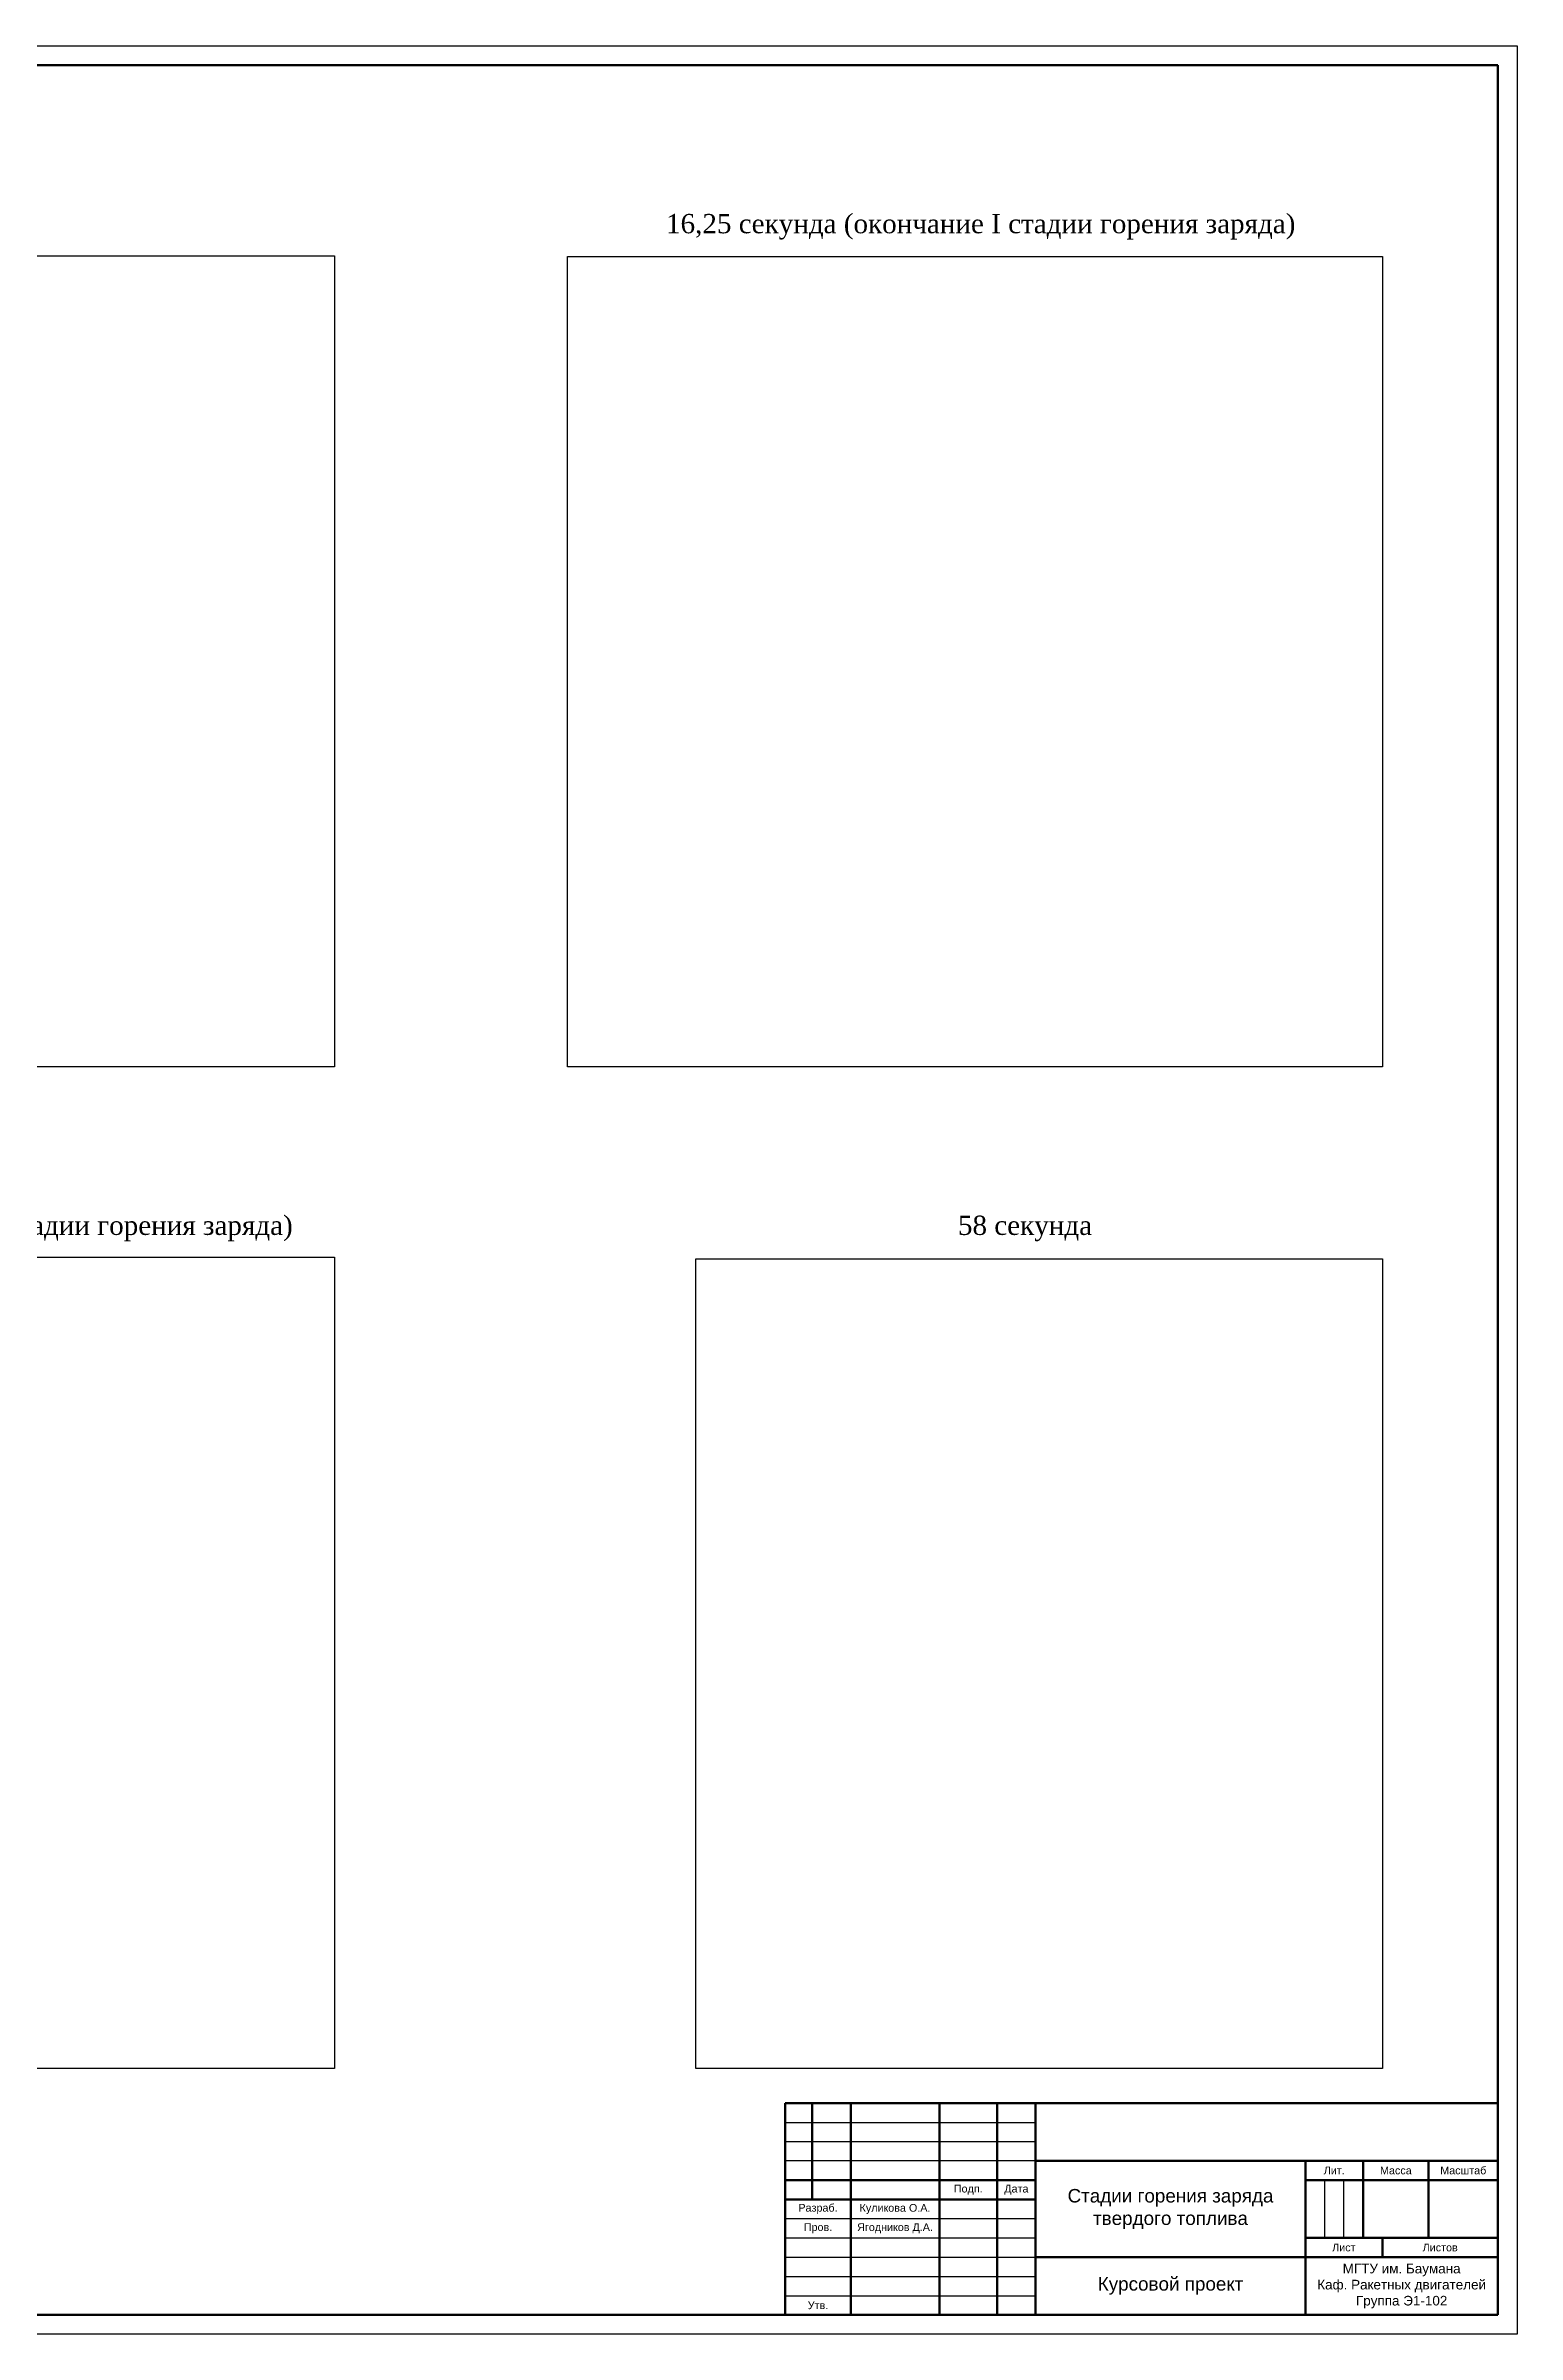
# Paper-space layout 'Лист1' of a CAD drawing. Header units: millimetres. Extents: x -4940 to -1389, y -1786 to 3462.
# Drawn here: x -3260 to -2878, y -1786 to -1192 of the extents above; entities that cross this region are included whole.
import ezdxf

# ---------------------------------------------------------------- set-up
doc = ezdxf.new("R2010")
doc.units = ezdxf.units.MM
picture_1 = doc.add_image_def('image2.bmp', size_in_pixel=(526, 523))
picture_2 = doc.add_image_def('image3.bmp', size_in_pixel=(506, 510))
picture_3 = doc.add_image_def('image5.bmp', size_in_pixel=(465, 522))
picture_4 = doc.add_image_def('image6.bmp', size_in_pixel=(429, 506))

psp = doc.layouts.new('Лист1')

# ---------------------------------------------------------------- linework, layer by layer
for p, q in [((-3719.133, -1191.884), (-2878.133, -1191.884)), ((-2878.133, -1191.884), (-2878.133, -1785.884)), ((-3068.133, -1730.884), (-3003.133, -1730.884)), ((-3068.133, -1735.884), (-3003.133, -1735.884)), ((-3003.133, -1740.884), (-3068.133, -1740.884)), ((-2928.133, -1745.884), (-2928.133, -1760.884)), ((-2923.133, -1760.884), (-2923.133, -1745.884)), ((-3068.133, -1755.884), (-3003.133, -1755.884)), ((-3068.133, -1760.884), (-3003.133, -1760.884)), ((-3068.133, -1765.884), (-3003.133, -1765.884)), ((-3068.133, -1770.884), (-3003.133, -1770.884)), ((-3068.133, -1775.884), (-3003.133, -1775.884)), ((-2878.133, -1785.884), (-3719.133, -1785.884))]:
    psp.add_line(p, q)
at = {"lineweight": 60}
for p, q in [((-3699.133, -1196.884), (-2883.133, -1196.884)), ((-2883.133, -1196.884), (-2883.133, -1780.884)), ((-2883.133, -1725.884), (-3068.133, -1725.884)), ((-3068.133, -1725.884), (-3068.133, -1780.884)), ((-3061.133, -1725.884), (-3061.133, -1750.884)), ((-3051.133, -1725.884), (-3051.133, -1780.884)), ((-3028.133, -1780.884), (-3028.133, -1725.884)), ((-3013.133, -1725.884), (-3013.133, -1780.884)), ((-3003.133, -1780.884), (-3003.133, -1725.884)), ((-3068.133, -1745.884), (-3003.133, -1745.884)), ((-3003.133, -1740.884), (-2883.133, -1740.884)), ((-2933.133, -1740.884), (-2933.133, -1780.884)), ((-2933.133, -1745.884), (-2883.133, -1745.884)), ((-2918.133, -1760.884), (-2918.133, -1740.884)), ((-2901.133, -1740.884), (-2901.133, -1760.884)), ((-3068.133, -1750.884), (-3003.133, -1750.884)), ((-2933.133, -1760.884), (-2883.133, -1760.884)), ((-2913.133, -1765.884), (-2913.133, -1760.884)), ((-3003.133, -1765.884), (-2883.133, -1765.884)), ((-2883.133, -1780.884), (-3699.133, -1780.884))]:
    psp.add_line(p, q, dxfattribs=at)

# ---------------------------------------------------------------- texts
at = {"color": 5, "char_height": 5, "attachment_point": 2}
for s, insert, width in [('{\\fTimes New Roman|b0|i0|c204|p18;\\C256;16,25 секунда (окончание \\fTimes New Roman|b0|i0|c0|p18;I\\fTimes New Roman|b0|i0|c204|p18; стадии горения заряда) }', (-3017.397, -1235.546), 168.38902), ('{\\fTimes New Roman|b0|i0|c204|p18;\\C256;47,15 секунда (окончание \\fTimes New Roman|b0|i0|c0|p18;II\\fTimes New Roman|b0|i0|c204|p18; стадии горения заряда) }', (-3278.908, -1495.546), 163.36619), ('{\\fTimes New Roman|b0|i0|c204|p18;\\C256;58 секунда }', (-3005.897, -1495.546), 47.38902)]:
    psp.add_mtext(s, dxfattribs=dict(at, insert=insert, width=width))
at = {"attachment_point": 5}
for s, insert, char_height, width in [('{\\f@Arial Unicode MS|b0|i0|c204|p34;Лит.}', (-2925.633, -1743.384), 2, 15), ('{\\f@Arial Unicode MS|b0|i0|c204|p34;Масса}', (-2909.633, -1743.384), 2, 17), ('{\\f@Arial Unicode MS|b0|i0|c204|p34;Масштаб}', (-2892.133, -1743.384), 2, 17.99999), ('{\\f@Arial Unicode MS|b0|i0|c204|p34;Разраб.}', (-3059.633, -1753.357), 2, 17), ('{\\f@Arial Unicode MS|b0|i0|c204|p34;Куликова О.А.}', (-3039.633, -1753.384), 2, 23), ('{\\f@Arial Unicode MS|b0|i0|c204|p34;Подп.}', (-3020.633, -1748.384), 2, 15), ('{\\f@Arial Unicode MS|b0|i0|c204|p34;Дата}', (-3008.133, -1748.384), 2, 10), ('{\\f@Arial Unicode MS|b0|i0|c204|p34;Стадии горения заряда твердого топлива}', (-2968.133, -1753.384), 3.5, 70), ('{\\f@Arial Unicode MS|b0|i0|c204|p34;Пров.}', (-3059.633, -1758.384), 2, 17), ('{\\f@Arial Unicode MS|b0|i0|c204|p34;Ягодников Д.А.}', (-3039.633, -1758.384), 2, 23), ('{\\f@Arial Unicode MS|b0|i0|c204|p34;Лист }', (-2923.133, -1763.384), 2, 20), ('{\\f@Arial Unicode MS|b0|i0|c204|p34;Листов }', (-2898.133, -1763.384), 2, 29.99999), ('{\\f@Arial Unicode MS|b0|i0|c204|p34;МГТУ им. Баумана^JКаф. Ракетных двигателей^JГруппа Э1-102}', (-2908.133, -1773.384), 2.5, 50), ('{\\f@Arial Unicode MS|b0|i0|c204|p34;Курсовой проект}', (-2968.133, -1773.338), 3.5, 70), ('{\\f@Arial Unicode MS|b0|i0|c204|p34;Утв.}', (-3059.633, -1778.384), 2, 17)]:
    psp.add_mtext(s, dxfattribs=dict(at, insert=insert, char_height=char_height, width=width))

# ---------------------------------------------------------------- pictures from other files: only their frames are drawn
at = {"color": 7}
image = psp.add_image(picture_2, insert=(-3393.958, -1456.884), size_in_units=(208.825, 210.476), dxfattribs=at)
image.dxf.flags = 7
image = psp.add_image(picture_1, insert=(-3124.646, -1456.884), size_in_units=(211.513, 210.307), dxfattribs=at)
image.dxf.flags = 7
image = psp.add_image(picture_3, insert=(-3372.732, -1716.884), size_in_units=(187.599, 210.595), dxfattribs=at)
image.dxf.flags = 7
image = psp.add_image(picture_4, insert=(-3091.316, -1716.884), size_in_units=(178.183, 210.164), dxfattribs=at)
image.dxf.flags = 7

doc.saveas('drawing.dxf')
